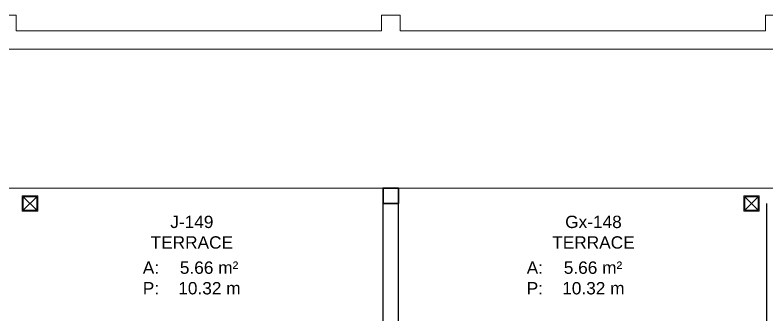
# Model space of a CAD drawing. Header units: centimetres. Extents: x 118932 to 154602, y -32682 to -23521.
# Drawn here: x 139056 to 139786, y -25212 to -24921 of the extents above; entities that cross this region are included whole.
import ezdxf

# ---------------------------------------------------------------- set-up
doc = ezdxf.new("R2010")
doc.units = ezdxf.units.CM
doc.header["$LTSCALE"] = 50
doc.header["$MEASUREMENT"] = 0
for name, color, linetype, lineweight, true_color in [('GEN_00_BL_Yazı', 7, 'Continuous', 0, 0x4f5250), ('GEN_00_BL_Ölçü Dış', 7, 'Continuous', 5, 0x766a5e), ('GEN_01_TA_Kolon', 7, 'Continuous', 35, 0xd05d28), ('GEN_02_TF_Islak Hacim', 7, 'Continuous', 5, 0x007cb0), ('GEN_06_GR_Orta', 7, 'Continuous', 20, 0x7a7b7a), ('KALACAK DUVARLAR', 7, 'Continuous', 30, 0x005387)]:
    doc.layers.add(name, color=color, linetype=linetype, lineweight=lineweight, true_color=true_color)
doc.styles.add('ARIAL', font='arial.ttf')

# ---------------------------------------------------------------- blocks, each defined once
blk = doc.blocks.new('LEVEL 0_E BLOK_GÖRÜNÜŞ')
at = {"layer": 'GEN_06_GR_Orta'}
for p, q in [((1297.18, 599.75, 0), (1315.18, 599.75, 0)), ((1315.18, 584.51, 0), (1315.18, 599.75, 0)), ((1670.18, 599.75, 0), (1688.18, 599.75, 0)), ((1670.18, 584.51, 0), (1670.18, 599.75, 0)), ((1688.18, 584.51, 0), (1688.18, 599.75, 0)), ((2043.18, 599.75, 0), (2061.18, 599.75, 0)), ((2043.18, 584.51, 0), (2043.18, 599.75, 0)), ((1315.18, 584.51, 0), (1670.18, 584.51, 0)), ((1688.18, 584.51, 0), (2043.18, 584.51, 0)), ((3947.34, 566.51, 0), (924.14, 566.51, 0)), ((1298.68, 431.51), (3178.68, 431.51))]:
    blk.add_line(p, q, dxfattribs=at)
blk = doc.blocks.new('LEVEL 0-1_D BLOK_KOLON')
at = {"layer": 'GEN_01_TA_Kolon'}
blk.add_lwpolyline([(636, 1974), (636, 1959), (621, 1959), (621, 1974)], close=True, dxfattribs=at)
blk = doc.blocks.new('KALACAK DUVALAR LEVEL 0 D BLOK')
at = {"layer": 'KALACAK DUVARLAR'}
for p, q in [((-753.5, 1998.38, 0), (-753.5, 2124.41, 0)), ((-738.5, 1998.38, 0), (-738.5, 2124.41, 0)), ((-380.5, 1998.38, 0), (-380.5, 2124.41, 0))]:
    blk.add_line(p, q, dxfattribs=at)
blk = doc.blocks.new('15X15 YER SÜZGECİ')
at = {"layer": 'GEN_02_TF_Islak Hacim'}
for p, q in [((79124.39, -32386.74), (79124.39, -32368.35)), ((79115.19, -32377.54), (79133.58, -32377.54))]:
    blk.add_line(p, q, dxfattribs=at)
for points in [[(79124.39, -32388.15), (79134.99, -32377.54), (79124.39, -32366.94), (79113.78, -32377.54)], [(79124.39, -32386.74), (79133.58, -32377.54), (79124.39, -32368.35), (79115.19, -32377.54)]]:
    blk.add_lwpolyline(points, close=True, dxfattribs=at)
blk = doc.blocks.new('level 0 süzgeçler')
at = {"rotation": 134.9999999999999}
for p in [(30848.93, -73787.58, 0), (31549.93, -73787.67, 0)]:
    blk.add_blockref('15X15 YER SÜZGECİ', p, dxfattribs=at)
blk = doc.blocks.new('TEFRISLI MAHAL LEVEL 0 D BLOK')
at = {"layer": 'GEN_00_BL_Yazı', "transparency": 33554687, "char_height": 12, "width": 226.0759, "attachment_point": 1, "style": 'ARIAL'}
for s, insert in [('\\pxqc;J-149\\PTERRACE', (-154.44, 1370.5, 0)), ('\\pxqc;Gx-148\\PTERRACE', (235.75, 1370.5, 0))]:
    blk.add_mtext(s, dxfattribs=dict(at, insert=insert))
at = {"layer": 'GEN_00_BL_Yazı', "transparency": 33554687, "char_height": 12, "attachment_point": 9, "style": 'ARIAL'}
for insert in [(127.73, 1293.84, 0), (500.73, 1293.82, 0)]:
    blk.add_mtext_dynamic_manual_height_columns('\\A1;\\pxi-3,l4,ql,t4;A:^I5.66 m²\\PP:    10.32 m', width=228.7768, gutter_width=8.33, heights=[129.13], dxfattribs=dict(at, insert=insert))

msp = doc.modelspace()

# ---------------------------------------------------------------- block references
for name, p in [('LEVEL 0_E BLOK_GÖRÜNÜŞ', (137741.49, -25520.47, 0)), ('level 0 süzgeçler', (141276.24, -30160.12)), ('LEVEL 0-1_D BLOK_KOLON', (138792.17, -27062.94, 0)), ('KALACAK DUVALAR LEVEL 0 D BLOK', (140166.67, -27228.34, 0))]:
    msp.add_blockref(name, p)
at = {"layer": 'GEN_00_BL_Ölçü Dış'}
msp.add_blockref('TEFRISLI MAHAL LEVEL 0 D BLOK', (139268.8, -26486.31), dxfattribs=at)

doc.saveas('drawing.dxf')
